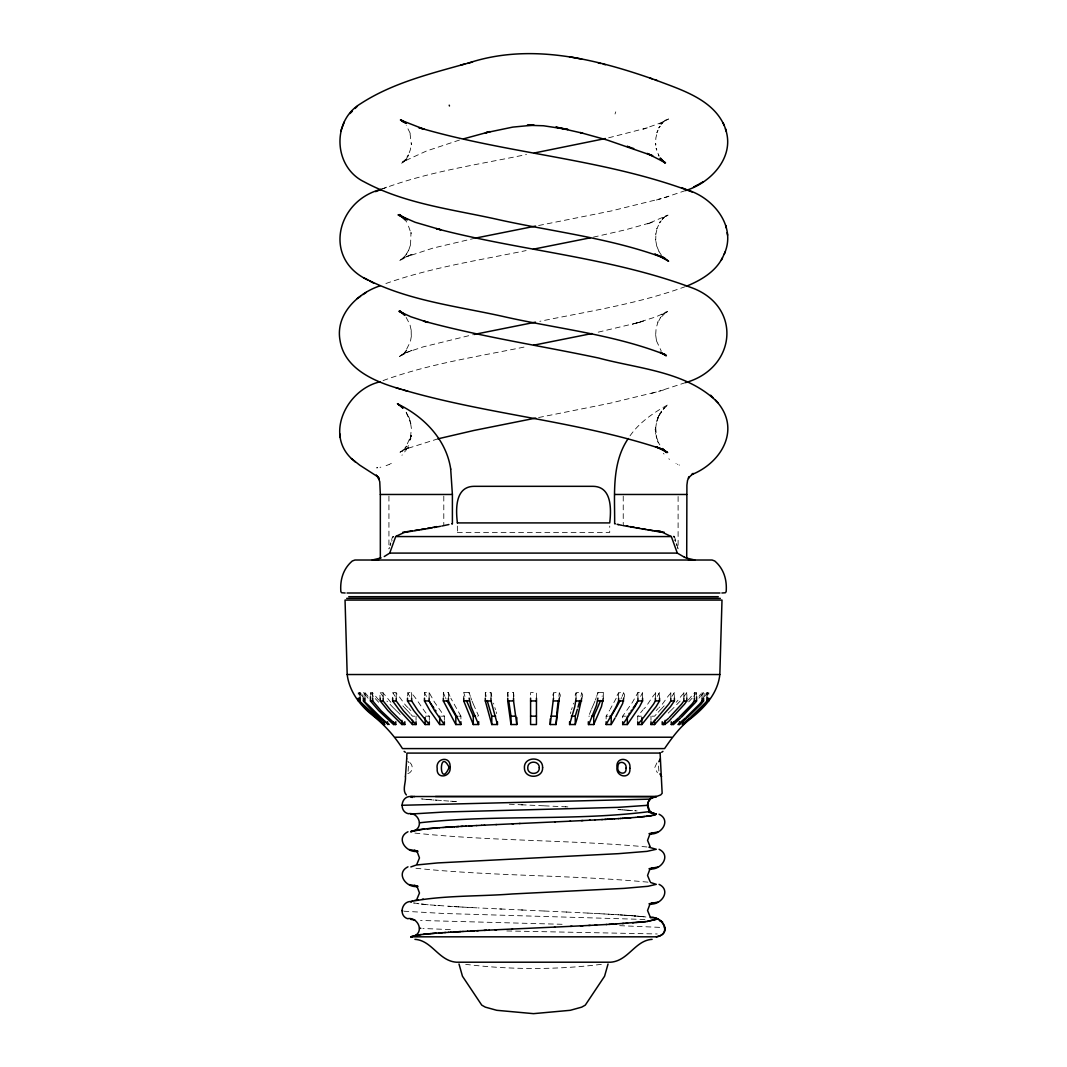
<?xml version="1.0" encoding="UTF-8"?>
<svg xmlns="http://www.w3.org/2000/svg" width="1067" height="1067" viewBox="0 0 1067 1067"><rect width="100%" height="100%" fill="white"/><g stroke="black" fill="none" stroke-linecap="round" stroke-linejoin="round"><path stroke-width="0.75" stroke-dasharray="5 3.75" d="M655.672 427.56L656.685 438.097L655.205 429.347L656.232 436.403L658.752 443.218L657.672 441.458L661.527 447.54M408.127 771.334L408.648 761.985L407.821 761.425M655.645 428.347L656.632 421.558M559.308 698.151C563.869 691.429 551.186 690.096 553.079 696.391M559.308 692.576L558.895 696.391M411.195 436.456L411.369 435.269L411.128 436.856M410.528 437.283L411.369 428.227L410.275 421.305L410.808 423.639L406.154 412.195M581.715 698.151C586.21 691.376 573.966 690.202 575.233 696.391M581.715 692.576L580.901 696.391M410.902 438.017L410.728 438.79M410.488 439.737L410.688 438.977L410.435 439.937M390.082 545.17L390.749 542.73M656.592 422.092L659.526 414.449M409.675 440.351L410.982 435.696L405.58 447.753L406.58 446.113L401.926 451.421L405.62 448.073L399.992 452.261L410.382 446.833L404.46 449.434L437.937 438.844M573.499 703.18L573.246 704.073M391.656 539.649L392.576 536.568L393.43 536.514M598.053 692.576L603.308 692.576L602.095 696.391M572.205 707.568L571.552 709.715M570.365 713.57L570.898 711.849M656.899 420.638L657.192 419.731M615.752 111.848L615.032 113.996M596.68 696.391L597.893 692.576L597.893 696.751M393.363 536.568L392.989 537.621M391.696 541.262L392.056 540.235M596.266 697.605L595.386 699.979M390.829 543.663L390.202 545.41M389.455 547.451L389.055 548.558M657.645 418.477L657.325 419.371L658.312 416.89M623.702 698.151C627.703 691.043 616.993 690.576 617.046 696.391M623.702 692.576L622.128 696.391M658.006 417.597L657.712 418.304M594.933 701.126L593.732 704.073M657.952 417.891L658.712 416.13L658.259 417.157M593.545 704.513L591.625 708.861M591.225 709.715L588.717 716.184M408.421 445.526L407.674 447.06M621.568 697.605L621.007 698.805M658.632 416.183L664.608 407.594M642.561 698.151L642.561 692.576L637.906 692.576L632.478 702.273L622.688 716.17L622.688 720.358M642.561 692.576L640.64 696.391M616.219 698.205L610.177 709.288M658.886 415.663L659.433 414.623M659.539 698.151C659.206 681.133 648.309 705.847 643.801 708.861M659.539 692.576L657.312 696.391M606.136 718.958L606.136 716.17L609.67 710.142M660.006 413.596L659.619 414.276L660.113 413.422M406.287 449.514L405.82 450.261L406.514 449.14M674.371 698.151C674.544 681.76 663.701 704.994 659.006 707.568M674.371 692.576L671.863 696.391M630.01 435.843C639.707 422.025 653.858 412.449 668.462 404.473L663.154 409.235L663.581 408.688M661.287 411.609L660.78 412.422L661.62 411.128M686.788 698.151C687.922 684.2 679.492 699.352 676.131 702.273M686.788 692.576L684.054 696.391M405.327 451.008L404.686 451.915M696.591 695.364C696.471 687.722 690.482 698.058 688.295 699.979M696.591 692.576L693.67 696.391M703.593 698.151C705.74 689.375 701.392 692.51 699.032 696.391M703.593 692.576L700.552 696.391M707.688 695.364C708.848 689.282 705.047 694.87 703.807 696.391M707.688 692.576L704.567 696.391M637.733 720.358L637.733 716.17L643.094 709.715M706.741 695.151L708.808 692.576L708.808 695.364M656.885 762.918L654.725 767.64L657.405 772.761M692.136 698.205L688.348 702.273M700.019 697.004L698.938 698.205M680.106 701.126L673.477 707.995M401.952 455.249L402.259 454.902M664.167 705.834L663.367 706.701M656.138 714.437L654.551 716.17L652.097 716.197M662.98 707.141L661.767 708.435M658.206 708.435L657.392 709.288M661.367 708.861L659.353 710.995M656.192 710.569L656.992 709.715M658.152 712.276L658.953 711.422M668.209 713.143L669.076 712.276M673.037 708.435L672.157 709.288M669.516 711.849L670.396 710.995M671.717 709.715L670.836 710.569M403.873 353.484L398.058 357.472L406.407 351.763L401.899 355.204L406.7 350.109L405.353 351.75L410.422 341.533L411.529 335.171L411.302 336.732L411.168 329.89L411.475 331.45L409.915 324.501L406.06 317.246M400.699 355.684L412.049 350.283L406.154 352.59L423.065 346.908L472.454 334.798M390.495 463.798L391.309 463.385M389.868 464.105L389.455 464.292M407.834 773.628C413.209 772.255 413.783 764.052 408.648 761.958M386.094 465.679L389.255 464.398M381.146 189.406C427.854 171.587 477.803 164.731 526.498 154.502M382.626 188.779L386.614 187.165M685.507 190.58L663.954 197.808M685.561 382.613L658.606 391.389M383.066 380.586C429.281 363.674 478.336 356.591 526.351 346.615M685.441 286.583C638.439 303.815 588.651 311.297 539.809 321.327M385.894 283.529C431.255 267.444 479.136 260.255 526.124 250.572M459.49 140.044L426.4 151.034L402.406 162.051L408.074 158.45L400.658 164.225L407.581 157.369L404.473 160.957L408.421 154.888L407.754 156.542L410.315 149.887L411.449 143.138L411.382 144.725L409.848 131.948L410.328 133.522L406.274 125.439M638.866 322.447L643.988 320.994L632.344 324.275L655.578 316.992L667.542 311.591L661.913 314.725L666.875 311.297L659.699 318.74L660.726 317.126L657.579 323.181L658.046 321.647L656.098 328.516L655.605 335.785L655.565 334.264L656.592 341.467L656.058 339.933L661.353 351.256M538.622 225.51L611.258 210.959L660.886 198.689M656.378 200.022L668.756 196.395M538.595 417.53L609.804 403.286L656.272 392.016M651.47 393.376L663.714 389.935M637.146 322.914L596.56 332.557M608.63 137.803L648.149 127.64L643.348 129.054L660.406 123.012L668.529 118.971L659.593 123.852L666.035 119.984L660.966 124.265L663.06 122.412L658.726 127.933L660.046 126.213L656.872 132.721L657.619 130.868L655.858 137.936L655.605 145.059L655.631 143.351L656.765 150.114L656.112 148.34L659.019 156.169L658.366 154.368M475.375 238.128L432.869 248.131L403.073 257.907L413.329 253.733L398.551 261.108L404.22 257.187L402.232 258.854L407.114 253.639L405.593 255.4L409.301 249.198L408.474 250.825L410.782 244.09L410.515 245.677L410.995 232.433L411.262 234.006L407.327 222.816M593.332 237.167L625.502 229.805L652.484 222.229L647.029 224.057L668.035 215.107L662.474 218.508L666.808 215.107L662.14 219.415L663.434 217.775L659.633 222.95L660.366 221.362L656.712 229.098L657.432 227.551L655.738 234.473L655.952 233.006L655.712 240.288L655.418 238.701L657.005 247.464L656.698 245.863L659.393 252.452L658.552 250.878L662.327 256.52M380.826 467.173L379.999 467.346M359.339 695.364C358.232 689.402 361.753 694.59 363.233 696.391M601.335 964.341C556.4 969.876 510.626 969.836 465.692 964.341M363.447 699.539C361.526 689.976 364.754 691.483 368.008 696.391M370.449 695.364C370.582 687.735 376.531 698.058 378.732 699.979M390.895 702.273C387.188 698.565 378.292 683.587 380.252 699.539M408.034 707.568C402.819 704.393 391.989 680.693 392.669 699.539M429.307 720.358L429.307 716.17C423.586 713.903 406.62 677.265 407.501 699.539M444.339 720.358L444.339 716.17L434.562 702.273L429.134 692.576L424.479 692.576L424.479 699.539M449.994 696.391L448.407 692.576L443.338 692.576L443.338 699.539M429.307 716.17L425.426 716.184M491.794 696.391L490.98 692.576L485.312 692.576L485.312 699.539M468.987 692.576L463.732 692.576L463.732 699.539M513.961 696.391L513.547 692.576L507.732 692.576L507.732 699.539M444.339 716.17L441.431 716.197M460.904 718.958L460.904 716.17L458.677 716.197M641.48 716.184L639.413 716.197M477.576 716.197L478.509 715.73L473.495 704.513M414.716 716.197L412.489 716.17L410.902 714.437M625.595 716.197L622.688 716.17M457.316 532.46L609.724 532.46L609.724 526.084M673.49 536.421L674.464 536.568L678.105 548.905L678.105 496.115M639.16 716.197L637.733 716.17M608.043 716.197L606.136 716.17M589.464 716.197L588.784 716.184M562.082 924.289L420.518 920.461M506.812 930.957L657.205 933.958M619.687 925.663L662.994 927.503M450.314 929.584L422.905 928.49M521.203 804.771L545.237 805.865M521.483 909.978L545.557 911.071M565.297 806.799L567.884 806.919M509.306 804.225L522.817 804.851M544.223 805.825L565.937 806.825M522.817 910.031L478.296 907.924M544.223 911.018L567.884 912.112M499.156 908.937L501.73 909.057M566.27 912.032L583.289 912.859M582.982 912.832L588.731 913.125M587.837 913.085L594.919 913.445M472.121 907.604L479.203 907.964M594.052 913.405L599.507 913.685M467.533 907.363L472.988 907.644M599.214 913.672L604.229 913.952M462.811 907.097L467.813 907.377M603.962 913.939L609.07 914.219M457.97 906.83L463.078 907.11M456.649 801.557L452.541 801.317M608.27 914.179L618.433 914.779M458.757 906.87L451.048 906.417M454.582 906.63L456.649 906.75M455.476 801.49L448.593 801.077M611.431 914.366L613.738 914.499M644.921 919.474L443.258 913.459L404.1 911.218M614.485 914.539L616.486 914.659M452.541 906.51L428.534 904.803M448.593 906.256L450.554 906.39M618.433 809.6L620.354 809.72M617.873 809.56L622.221 809.84M448.727 801.077L422.225 798.996M618.206 914.766L622.461 915.046M622.154 809.826L624.208 809.973M620.354 914.912L625.235 915.233M624.062 809.96L626.209 810.106M624.062 915.153L629.197 915.499M625.849 810.08L635.625 810.813M440.444 800.53L441.431 800.597M625.849 915.273L632.918 915.779M627.596 810.2L634.118 810.693M627.596 915.393L632.558 915.766M437.75 905.536L439.444 905.656M435.709 800.197L436.63 800.263M630.33 915.593L645.348 916.873M434.482 905.283L436.096 905.416M433.042 799.983L433.922 800.05M634.118 915.886L637.266 916.14M633.918 915.859L635.625 916.006M431.348 799.85L432.188 799.917M635.358 810.787L637.092 810.933M429.708 799.716L430.521 799.783M637.092 916.126L638.853 916.273M428.907 799.636L426.613 799.436M638.506 916.246L646.975 917.1M427.173 904.683L428.187 904.776M639.867 916.366L642.441 916.606M426.667 904.629L413.623 902.975L418.944 903.816M425.893 799.37L423.119 799.09M425.213 904.496L421.252 904.082M643.654 916.74L645.922 916.98M422.465 799.023L421.118 798.876M646.975 846.971C569.791 839.809 491.98 841.263 414.903 833.087M647.976 882.156C570.472 874.82 492.314 876.38 414.903 868.151M679.439 465.105L679.079 464.945M677.798 464.398L677.425 464.225M675.971 463.505L676.145 463.598M668.822 458.797L669.516 459.343M673.797 535.967L674.464 536.568M395.31 709.715L396.19 710.569M396.631 710.995L397.511 711.849M394.87 709.288L394.003 708.435M397.951 712.276L398.831 713.143M393.563 707.995L386.934 701.126M399.271 713.57L400.152 714.437M378.692 702.273L374.904 698.205M410.035 709.715L410.848 710.569M406.874 710.142L407.674 710.995M408.087 711.422L408.888 712.276M409.635 709.288L408.834 708.435M406.474 709.715L404.06 707.141M409.288 712.716L410.101 713.57M403.659 706.701L402.873 705.834M368.102 698.205L367.021 697.004M362.473 696.391L359.339 692.576M366.488 696.391L363.447 692.576M360.299 695.151L358.232 692.576L358.232 695.364M664.021 454.035L663.434 453.328M373.357 696.391L370.449 692.576M382.973 696.391L380.252 692.576M405.033 219.829L406.74 222.083M395.163 696.391L392.669 692.576M409.728 696.391L407.501 692.576M406.26 412.449L409.781 419.558M460.904 716.17L450.821 698.205M407.581 414.583L407.794 414.956M426.4 696.391L424.479 692.576M446.033 698.805L445.459 697.605M408.554 416.517L409.074 417.717M444.912 696.391L443.338 692.576M473.308 704.073L472.094 701.126M409.248 418.117L409.701 419.344M471.654 699.979L470.774 697.605M677.852 548.185L677.718 547.824M676.865 545.49L676.211 543.663M674.984 540.235L675.464 541.609M674.797 539.729L675.051 540.449M673.664 536.568L674.051 537.621M470.347 696.391L469.147 692.576L469.147 696.751M464.932 696.391L463.732 692.576M409.981 420.171L410.368 421.425M495.488 709.715L494.835 707.568M496.142 711.849L496.662 713.57M493.794 704.073L493.541 703.18M486.139 696.391L485.312 692.576M508.145 696.391L507.732 692.576M658.872 771.028L658.406 764.252M655.471 433.295L655.538 434.162M457.343 526.084L457.396 532.46M706.928 692.576L706.928 695.364M702.073 692.576L702.073 699.539M694.35 692.576L694.35 699.539M683.854 692.576L683.854 699.539M670.796 692.576L670.796 699.539M655.391 692.576L655.391 699.539M650.977 716.17L650.977 720.358M637.906 692.576L637.906 699.539M623.235 496.088L623.235 525.137M618.62 692.576L618.62 699.539M603.308 692.576L603.308 698.151M576.06 692.576L576.06 699.539M553.493 692.576L553.493 699.539M536.448 698.151L536.448 692.576L530.592 692.576L530.592 699.539M513.547 692.576L513.547 698.151M490.98 692.576L490.98 698.151M448.407 692.576L448.407 698.151M443.792 496.088L443.792 525.137M429.134 692.576L429.134 698.151M416.05 716.17L416.05 720.358M411.649 692.576L411.649 698.151M396.23 692.576L396.23 698.151M388.935 496.115L388.935 548.905M383.173 692.576L383.173 698.151M372.69 692.576L372.69 698.151M364.954 692.576L364.954 698.151M360.113 692.576L360.113 695.364M377.545 467.746L376.744 467.839L377.545 467.746M411.635 429.481L411.635 429.481"/><path stroke-width="1.5" d="M636.012 817.349L650.643 815.802L656.298 814.201L652.697 813.281L649.816 811.173L647.576 804.931L648.549 801.304L650.803 798.529L660.66 794.955L662.154 793.301L660.1 753.089M660.34 758.784L658.806 761.731M405.46 776.443L406.7 758.93M650.643 917.58C663.047 916.26 672.743 934.078 656.325 936.826L410.715 936.826L416.917 935.039L436.096 933.172M686.708 558.201L686.908 485.085L687.535 480.377L689.309 476.709L688.282 478.163L693.15 473.375L691.896 474.548C722.186 462.371 741.872 427.867 715.504 400.192M615.312 523.87L614.645 523.724C614.885 495.368 611.231 463.278 628.263 438.51M691.909 717.651C705.54 706.741 717.878 692.696 719.838 674.531L721.999 600.081L345.041 600.081L347.188 674.531C349.122 690.309 358.672 703.78 370.582 713.756C383.306 723.599 394.03 735.216 402.472 748.594L664.568 748.594C672.237 737.404 680.279 726.427 691.403 718.078M687.108 189.873C713.303 197.688 736.804 226.177 724.266 253.999M406.7 758.73L406.927 753.089L660.126 753.062M414.743 830.593C424.079 825.991 418.011 811.854 408.314 813.708C398.711 811.52 400.912 795.969 410.715 796.516L656.325 796.569C650.016 796.302 645.415 803.864 648.536 809.333C648.883 813.814 661.153 813.974 652.804 815.441M413.943 936.212C424.639 931.838 417.837 916.713 407.487 918.674C398.351 915.499 401.752 901.282 410.835 901.508C443.992 895.146 478.509 896.587 512.2 893.973L624.062 888.371L647.976 886.29L656.298 884.343L650.643 882.516M650.123 917.513C662.434 915.673 672.463 934.265 656.325 936.826M405.433 776.549C406.1 782.378 401.899 790.287 406.38 794.955M662.527 921.861L659.779 920.834M553.493 698.151L550.225 724.533L556.04 724.533L559.308 698.151M419.531 928.13L420.771 928.317M558.374 700.552L557.494 706.701M556.04 724.533L557.361 707.568M464.799 64.033C429.081 74.023 391.976 83.279 360.566 103.726C331.397 121.131 333.744 167.199 364.18 181.843C405.913 204.357 454.369 209.559 500.01 219.989C554.973 232.019 611.778 238.421 664.714 258.241L654.725 254.133L660.233 256.387M576.06 698.151L574.806 706.567L569.591 724.533L575.246 724.533L577.34 717.651M581.715 698.151L577.607 716.784M608.043 964.008L604.576 976.238L585.29 1005.127L581.702 1007.141L570.285 1010.302L533.513 1013.65L496.755 1010.302L485.325 1007.141L481.75 1005.127L462.464 976.238L458.997 964.008M411.048 902.175L412.582 900.788M419.491 822.804C495.581 814.241 574.139 821.337 650.123 811.507M579.874 700.552L578.007 707.141M575.246 724.533L575.246 716.17L577.34 709.288M603.308 698.151L601.468 706.567L593.745 724.533L588.784 724.546M344.254 122.051L340.733 131.148M618.62 698.151L618.62 700.939L616.219 706.567L606.136 724.533L611.204 724.533L615.005 718.078M623.702 698.151L622.661 703.5L615.766 716.784M600.574 700.552L597.04 708.861M665.088 928.05L664.394 927.716M588.757 724.546L596.48 705.354L597.893 698.151M593.745 724.533L593.745 716.17L596.653 709.715M686.841 286.063C700.912 280.248 715.317 271.858 722.439 257.827M637.906 698.151L637.906 700.939L634.972 706.567L622.688 724.533L627.343 724.533L639.613 706.567L642.561 700.939L642.561 698.151M721.359 260.148L725.36 251.639M620.14 700.552L615.766 708.435M655.391 698.151L655.391 700.939L653.551 704.127L643.801 717.211M659.539 698.151L659.539 700.939L656.138 706.567L641.881 724.533L637.733 724.533L637.733 721.745M611.204 724.533L611.204 716.17L615.005 709.715M670.796 698.151L670.796 700.939L668.729 704.127L657.392 717.651M674.371 698.151L674.371 700.939L670.543 706.567L654.551 724.533L650.977 724.533L650.977 721.745M638.213 700.552L636.532 703.18M416.917 864.123L419.478 857.935L417.357 852.213L414.396 850.266L418.011 851.239C406.5 853.667 395.03 838.048 407.967 831.753M416.917 899.188L419.478 892.986L417.357 887.277L414.396 885.33L418.011 886.304C406.5 888.731 395.03 873.113 407.967 866.817M636.239 703.62L634.425 706.261M683.854 698.151L683.854 700.939L681.6 704.127L669.222 717.651M686.788 698.151L686.788 700.939L684.534 704.127L672.157 717.651M634.118 706.701L633.198 707.995M628.876 713.996L629.49 713.143M694.35 698.151L694.35 700.939L691.936 704.127L679.199 717.211M696.591 696.751L696.591 700.939L695.644 702.233L681.453 717.211M631.651 710.142L631.037 710.995M702.073 698.151L702.073 700.939L699.552 704.127L686.254 717.211M703.593 698.151L703.593 700.939L701.072 704.127L687.762 717.211M706.928 696.751L706.928 700.939L705.914 702.233L690.682 717.211M707.688 698.151L707.688 700.939L705.1 704.127L691.443 717.211M637.733 724.533L643.094 718.078M650.977 724.533L656.992 718.078M671.276 718.504C666.315 725.227 656.965 728.227 668.342 718.504M410.715 814.041L444.779 812L617.953 807.372L647.562 805.318M355.058 108.501L357.405 106.18M349.949 113.555L352.377 111.168M671.263 721.745L671.263 724.533L678.265 718.078M680.506 718.078L673.504 724.533L673.504 721.745M685.267 718.078L677.945 724.533L679.466 724.533L686.788 718.078M682.92 721.745L682.827 724.546L690.442 718.078M379.999 285.849C357.245 293.332 335.211 314.778 340.053 340.56C344.334 367.795 372.463 380.652 396.044 387.748C482.884 414.316 574.833 420.198 661.087 448.767L655.832 446.673L667.635 452.501L662.18 448.874L666.462 452.581L662.514 448.553M689.669 718.078L682.16 724.533L682.827 724.546M389.682 553.133L384.253 556.534M396.217 536.181L404.433 532.42L432.562 527.818M661.633 752.288L662.94 751.368M357.232 298.547L360.579 296.279M363.047 294.559L366.274 292.371M685.507 190.58C710.955 182.964 735.39 156.756 725.4 128.814M698.805 184.191L703.3 181.75M693.577 187.045L697.938 184.684M381.292 189.312C336.652 200.343 322.421 258.707 367.702 279.927M380.239 381.773C346.855 389.148 323.955 435.029 352.95 459.917M381.052 557.908L372.29 560.002M375.624 191.633L381.146 189.406M685.561 382.613C737.097 368.128 742.499 305.095 690.122 287.156C608.403 256.92 520.176 250.758 436.176 228.605L440.724 229.765L415.17 222.283L398.084 214.84L407.341 219.855L399.378 214.587L405.033 219.829M652.11 939.347C635.105 940.387 628.396 960.82 610.737 962.207L456.303 962.207C438.63 960.82 431.935 940.387 414.93 939.347M650.123 846.598L647.562 840.396L649.683 834.687L652.644 832.727L649.016 833.7C660.54 836.141 671.997 820.51 659.073 814.228M650.123 881.662L647.562 875.46L649.683 869.752L652.644 867.791L649.016 868.765C660.54 871.206 671.997 855.574 659.073 849.292M650.123 916.726L647.562 910.524L649.683 904.816L652.644 902.855L649.016 903.829C660.54 906.27 671.997 890.638 659.073 884.356M401.952 805.278L650.123 799.13M463.518 138.857L490.14 131.588L485.378 132.815L512.8 127.106L534.047 125.079L527.205 125.279L543.423 125.759L567.977 129.467L555.84 127.12L582.689 133.202L580.275 132.561L607.123 140.017L652.777 155.809L647.202 153.461L665.541 162.811L660.006 158.823L664.874 162.944L660.326 157.956M437.937 438.844L473.895 430.468L535.727 418.091M467.773 63.273C528.872 42.747 593.345 58.352 652.124 78.798M460.824 65.047L472.521 62.046M452.355 523.724L451.701 523.884M413.129 831.233L410.742 831.753M448.927 524.524L441.845 526.031M605.442 138.523L534.34 152.981M473.961 334.478L535.474 322.167M591.972 333.531L533.647 345.201M475.375 238.128L535.554 226.097M590.331 237.808L533.393 249.171M652.137 833.087L657.632 831.993M652.137 868.151L657.632 867.058M652.137 903.216L657.632 902.122M440.564 526.284L434.122 527.525M436.683 526.591L432.695 527.351M431.028 527.672L427.467 528.312M402.779 532.273L405.22 531.899M424.959 528.752L421.052 529.405M414.903 900.295L415.623 900.175M652.044 815.575L646.068 816.402M419.051 529.739L414.716 530.446M359.339 698.151L359.339 700.939L384.88 724.533L384.16 724.546L384.12 721.745M707.648 700.939L706.928 700.939M416.397 829.926L410.715 831.58L424.586 828.952M412.275 530.819L406.74 531.673M412.315 936.679L410.715 936.826L421.118 934.505M417.277 829.793L436.096 827.979M417.237 899.934L418.117 899.814M646.975 921.488L656.325 919.287L646.975 921.488L615.992 923.942M645.788 921.621L635.625 922.582M422.225 899.321L423.372 899.201M644.828 816.535L637.639 817.215M423.159 934.292L427.414 933.878M427.213 828.699L437.75 827.859M428.187 933.812L428.974 933.745M429.948 933.652L431.415 933.532M635.625 817.389L624.062 818.242M432.255 933.465L434.883 933.265M363.447 700.939C371.796 707.608 379.879 717.664 389.095 724.533C379.439 719.131 370.796 709.635 363.447 700.939L363.447 698.151M703.5 700.939L702.073 700.939M632.558 922.822L634.118 922.702M630.944 817.749L625.849 818.122M435.789 933.198L442.978 932.678M437.363 827.885L439.444 827.739M439.271 827.752L443.232 827.472M438.59 932.985L439.551 932.918M625.849 923.302L627.596 923.182M440.524 932.851L441.525 932.785M442.978 827.485L447.42 827.205M622.221 818.362L625.009 818.176M442.525 932.718L448.834 932.305M622.221 923.555L624.062 923.435M444.806 827.365L449.594 827.058M620.354 818.482L622.968 818.309M444.579 932.571L445.619 932.505M618.433 818.602L620.887 818.442M448.593 827.125L454.582 826.765M618.74 818.589L614.312 818.856M448.593 932.318L451.048 932.171M450.554 827.005L452.541 826.885M612.018 818.989L614.485 818.842M450.554 932.198L457.97 931.758M616.486 923.915L609.07 924.355M454.089 826.792L466.132 826.111M456.409 826.658L458.77 826.512M609.684 819.136L612.458 818.963M453.302 932.024L455.609 931.891M611.431 924.222L613.738 924.089M604.869 819.403L608.27 819.216M607.296 819.269L610.391 819.096M456.649 931.824L463.078 931.464M458.757 931.704L460.904 931.584M606.136 924.529L610.391 924.275M460.904 826.392L463.078 826.271M601.748 819.576L606.136 819.336M462.811 931.478L467.813 931.211M606.67 924.489L594.919 925.129M370.449 696.751L370.449 700.939L372.69 700.939L380.932 710.635L395.777 724.533L395.777 721.745M465.292 826.151L469.813 825.911M468.666 825.965L472.121 825.791M594.746 819.949L602.402 819.536M467.533 931.224L472.121 930.984M471.241 825.831L476.816 825.538M589.451 820.23L594.919 819.936M470.387 931.064L474.455 930.851M472.988 930.931L478.309 930.664M588.731 925.449L596.653 925.049M696.524 700.939L694.35 700.939M476.509 825.565L481.897 825.284M481.617 825.298L484.645 825.151M581.275 820.63L590.224 820.19M476.816 930.731L489.326 930.117M570.445 926.356L590.224 925.382M484.058 825.178L496.595 824.564M569.965 821.177L582.982 820.55M484.058 930.371L486.525 930.251M489.006 930.131L496.595 929.757M580.515 925.863L582.982 925.743M495.902 824.604L513.44 823.777M554.84 821.897L570.445 821.163M494.995 929.837L512.52 929.01M554.507 927.103L572.045 926.276M512.2 823.844L520.149 823.471M519.402 823.511L555.36 821.87M512.2 929.037L554.84 927.076M395.777 724.533L393.75 724.546M380.252 700.939L387.961 710.635L401.886 724.533L404.82 724.533L390.895 710.635L383.173 700.939L380.252 700.939L380.252 698.151M686.788 700.939L683.854 700.939M392.669 700.939L399.738 710.635L412.489 724.533L416.05 724.533L403.313 710.635L396.23 700.939L392.669 700.939L392.669 698.151M674.371 700.939L670.796 700.939M673.157 724.546L671.263 724.533M407.501 700.939L413.796 710.635L425.159 724.533L429.307 724.533L417.944 710.635L411.649 700.939L407.501 700.939L407.501 698.151M659.539 700.939L655.391 700.939M424.479 700.939L429.908 710.635L439.697 724.533L444.339 724.533L434.562 710.635L429.134 700.939L424.479 700.939L424.479 698.151M642.561 700.939L637.906 700.939M443.338 700.939L455.822 724.533L460.904 724.533L448.407 700.939L443.338 700.939L443.338 698.151M623.702 700.939L618.62 700.939M485.312 700.939L491.78 724.533L497.449 724.533L490.98 700.939L485.312 700.939L485.312 698.151M536.448 700.939L530.592 700.939M581.715 700.939L576.06 700.939M603.308 700.939L598.053 700.939M468.987 700.939L463.732 700.939L463.732 698.151M507.732 700.939L510.986 724.533L516.801 724.533L513.547 700.939L507.732 700.939L507.732 698.151M559.308 700.939L553.493 700.939M611.204 716.17L609.937 716.197M536.448 716.17L530.592 716.17M556.04 716.17L550.959 716.184M575.246 716.17L571.365 716.197M593.745 716.17L591.611 716.197M478.55 724.533L473.295 724.533L463.732 700.939M515.721 716.184L510.986 716.17L508.666 700.552M376.037 560.015L378.585 560.002M495.675 716.197L491.78 716.17L487.166 700.552M351.43 458.57L359.766 465.172L377.465 476.576L376.304 475.282L379.265 478.883L377.985 476.949L379.759 481.737L380.332 494.474L452.395 494.474L452.395 523.724M614.632 494.474L686.708 494.474M457.316 522.91L609.724 522.91C611.271 509.626 612.085 486.512 592.999 486.325L474.028 486.325C454.942 486.512 455.742 509.613 457.41 522.91M677.305 553.093L671.343 536.568L395.697 536.568L389.722 553.093L677.305 553.093L684.574 557.307M345.121 592.999L341.653 592.759L340.853 591.611C339.946 579.955 343.121 568.831 352.283 561.002L354.951 560.015L712.089 560.015L714.757 561.002C723.919 568.831 727.094 579.955 726.174 591.611L725.373 592.759L721.906 592.999M347.082 592.999L719.958 592.999M348.749 596.693L718.278 596.693M346.708 598.36L720.332 598.36M347.188 674.531L719.838 674.531M395.43 737.217L671.61 737.217M435.456 796.516L656.325 796.569M412.142 797.422L410.755 796.542L412.716 796.516M414.77 796.569L413.382 796.569M410.755 796.542L412.275 797.449M688.455 560.002L691.003 560.015M475.429 716.197L473.295 716.17L466.452 700.552M457.089 716.197L455.822 716.17L446.9 700.552M694.75 560.002L686.081 557.948M387.574 724.533L387.574 721.745M414.823 920.047L410.742 919.354M648.963 812.16L656.325 814.094L648.923 812.147M648.923 847.211L656.298 849.279L646.975 851.359L618.433 853.667L437.75 862.923L416.397 864.99L410.835 866.938M661.82 531.899L664.261 532.273M660.3 531.673L654.765 530.819M653.137 530.566L647.989 529.739M657.432 530.766L660.686 531.313M645.988 529.405L642.081 528.752M639.56 528.312L635.999 527.672M634.345 527.351L630.344 526.591M569.311 56.698L575.553 57.925M575.767 57.951L581.795 59.125M409.408 849.519L414.903 850.626M409.408 884.583L414.903 885.69M627.876 526.098L626.489 525.818M622.821 525.538L662.607 532.42L671.343 536.568M621.741 525.311L618.113 524.524M618.407 524.591L617.059 524.284M598.24 62.86L600.641 63.5M603.242 64.153L605.362 64.714M396.044 387.748L400.925 389.202M403.219 389.908L407.847 391.282M402.712 910.925L401.952 910.524M655.071 79.825C682.16 90.242 717.171 100.191 726.387 131.508M629.063 146.979L627.169 146.339L633.745 148.593M650.216 78.158L657.232 80.545M692.27 192.007C604.349 158.743 508.732 154.141 418.824 127.627L424.119 129.254L400.405 119.984L406.287 123.465L401.152 119.997L403.219 121.931M681.586 187.619L686.574 189.673M685.361 557.641L684.454 557.254M363.674 277.727C407.514 301.067 458.183 306.176 505.971 317.112C559.268 328.969 614.685 334.731 665.768 354.911L660.073 352.297L666.368 355.791L663.874 353.964M659.019 255.907L668.596 261.202L663.181 257.134M369.742 281.008L373.623 283.115M659.886 773.908L661.607 776.589M450.714 469.16C446.486 439.977 424.306 416.917 398.538 404.446L399.551 405.113L397.417 403.659L402.979 408.168L402.192 407.367M404.1 751.368L405.407 752.288M717.971 402.712C686.975 371.396 639.133 368.955 598.734 358.059C540.329 345.668 481.11 336.825 423.466 321.047L428.08 322.421L410.875 316.779L398.938 311.271L404.593 314.418L399.645 310.817L404.9 315.419L403.473 313.778M353.977 460.824L355.338 462.038M384.12 724.533L368.182 710.635L359.339 700.939M663.607 353.804L665.274 355.444M710.635 395.217L713.023 397.671M376.304 475.282L378.758 478.269M435.389 710.142L436.003 710.995M370.449 700.939L378.692 710.635L393.536 724.533L393.536 721.745M433.842 707.995L432.922 706.701M432.615 706.261L430.801 703.62M430.508 703.18L428.827 700.552M723.146 122.785L724.12 125.453M449.22 105.166L449.46 105.993M725.84 225.51L726.307 227.978M727.134 232.673L727.601 235.153M450.687 469.013L452.395 494.474M339.719 433.682L340.08 437.123M708.808 698.151L708.808 700.939M679.466 721.745L679.466 724.533M665.154 720.358L665.154 724.533M662.22 721.745L662.22 724.533M654.551 720.358L654.551 724.533M641.881 717.571L641.881 724.533M627.343 716.17L627.343 724.533M622.688 721.745L622.688 724.533M606.136 721.745L606.136 724.533M588.33 721.745L588.33 724.533M569.591 721.745L569.591 724.533M550.225 718.958L550.225 724.533M536.448 698.151L536.448 724.533L533.513 724.56L530.592 724.533L530.592 698.151M516.801 717.571L516.801 724.533M513.547 698.151L513.547 700.939M510.986 716.17L510.986 724.533M497.449 721.745L497.449 724.533M491.78 716.17L491.78 724.533M490.98 698.151L490.98 700.939M478.71 721.745L478.603 724.533L470.987 706.567L469.147 698.151M473.295 716.17L473.295 724.533M460.904 721.745L460.904 724.533M455.822 716.17L455.822 724.533M448.407 698.151L448.407 700.939M444.339 721.745L444.339 724.533M439.697 716.17L439.697 724.533M429.307 721.745L429.307 724.533M429.134 698.151L429.134 700.939M425.159 717.571L425.159 724.533M416.05 721.745L416.05 724.533M412.489 720.358L412.489 724.533M411.649 698.151L411.649 700.939M404.82 721.745L404.82 724.533M401.886 720.358L401.886 724.533M396.23 698.151L396.23 700.939M383.173 698.151L383.173 700.939M380.332 494.474L380.332 558.201M372.69 698.151L372.69 700.939M364.954 698.151L364.954 700.939M360.113 696.751L360.113 700.939M358.232 698.151L358.232 700.939M450.074 767.026C451.634 777.096 436.11 779.964 437.19 768.48C435.296 758.023 450.941 755.329 450.074 767.026M539.275 767.773C539.689 775.442 526.991 775.149 527.765 767.493C527.778 760.184 539.622 760.518 539.275 767.773M542.61 767.6C543.13 778.923 524.324 779.283 524.43 767.933C523.63 756.316 542.983 755.929 542.61 767.6M626.036 768.227C626.862 776.056 616.459 773.748 617.873 767.026C617.646 759.637 627.196 761.798 626.036 768.227M449.167 767.4C439.097 790.274 438.55 746.447 449.167 767.4M629.85 768.293C631.157 779.617 615.686 777.496 616.966 767.32C615.739 755.703 631.597 757.583 629.85 768.293"/></g></svg>
